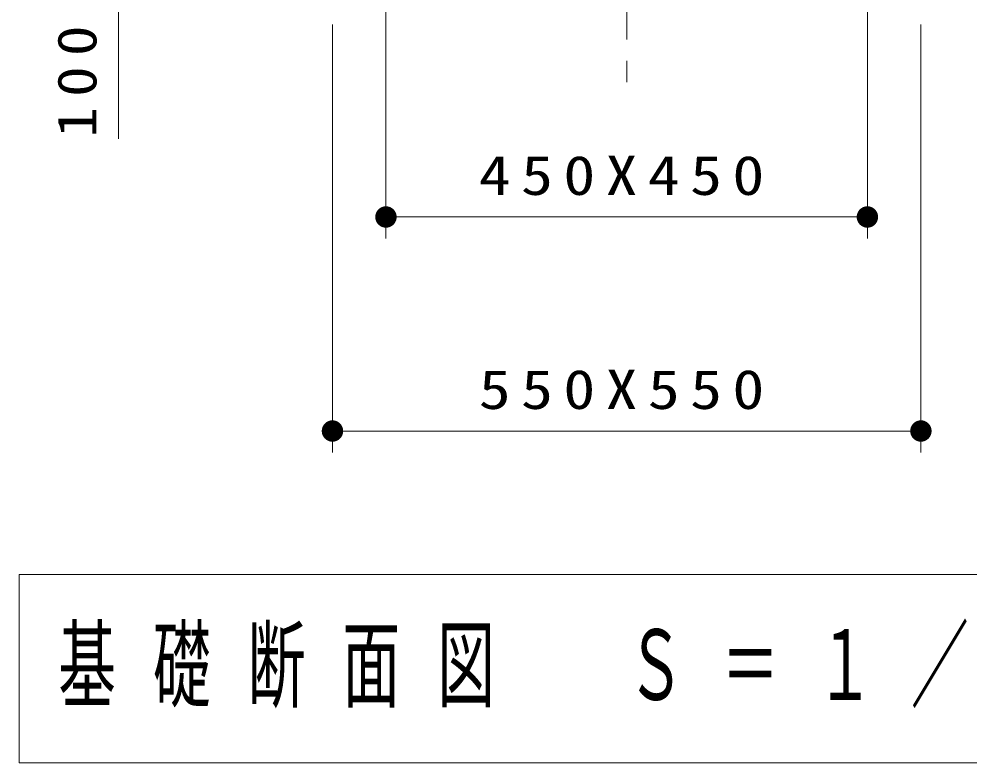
# Model space of a CAD drawing. Units: millimetres on the paper, with parts at other scales. Extents: x -385 to 0, y -5 to 267.
# Drawn here: x -212.66 to -168.26, y 150.98 to 185.74 of the extents above; entities that cross this region are included whole.
import ezdxf

# ---------------------------------------------------------------- set-up
doc = ezdxf.new("R2010")
doc.units = ezdxf.units.MM
doc.linetypes.add('USER2', pattern=[6, 3, -1, 1, -1])
doc.layers.add('LY_1', color=4, linetype='Continuous', lineweight=25)
doc.styles.add('ＭＳ ゴシック', font='')
doc.styles.get('ＭＳ ゴシック').set_extended_font_data('MS Gothic')

# ---------------------------------------------------------------- blocks, each defined once
blk = doc.blocks.new('filled_dot')
at = {"color": 0, "linetype": 'Continuous', "lineweight": -2, "const_width": 1.25}
blk.add_lwpolyline([(-0.625, 0, 1), (0.625, 0, 1)], format="xyb", close=True, dxfattribs=at)

msp = doc.modelspace()

# ---------------------------------------------------------------- linework, layer by layer
at = {"layer": 'LY_1', "color": 7, "linetype": 'USER2', "lineweight": 13}
msp.add_line((-184.261, 223.79), (-184.261, 182.475), dxfattribs=at)
at = {"layer": 'LY_1', "color": 7, "lineweight": 13}
for p, q in [((-195.511, 192.991), (-195.511, 175.491)), ((-173.011, 192.991), (-173.011, 175.491)), ((-208.011, 180.137), (-208.011, 191.491)), ((-198.011, 185.491), (-198.011, 165.491)), ((-170.511, 185.491), (-170.511, 165.491)), ((-173.011, 176.491), (-195.511, 176.491)), ((-170.511, 166.491), (-198.011, 166.491)), ((-212.661, 159.78), (-212.661, 150.98)), ((-155.861, 159.78), (-212.661, 159.78)), ((-212.661, 150.98), (-155.861, 150.98))]:
    msp.add_line(p, q, dxfattribs=at)

# ---------------------------------------------------------------- block references
at = {"layer": 'LY_1', "color": 7, "lineweight": 13, "xscale": 0.4, "yscale": 0.4}
for p in [(-195.511, 176.491), (-198.011, 166.491)]:
    msp.add_blockref('filled_dot', p, dxfattribs=at)
at = {"layer": 'LY_1', "color": 7, "lineweight": 13, "xscale": 0.4, "yscale": 0.4, "rotation": 180}
for p in [(-173.011, 176.491), (-170.511, 166.491)]:
    msp.add_blockref('filled_dot', p, dxfattribs=at)

# ---------------------------------------------------------------- texts
at = {"layer": 'LY_1', "color": 7, "insert": (-209.011, 183.054), "char_height": 1.833, "attachment_point": 8, "rotation": 90, "style": 'ＭＳ ゴシック'}
msp.add_mtext('\\T1.33;\\W1.15;100', dxfattribs=at)
at = {"layer": 'LY_1', "color": 7, "style": 'ＭＳ ゴシック'}
for s, insert, char_height, attachment_point in [('\\T1.32;\\W1.2;450X450', (-184.261, 177.491), 1.833, 8), ('\\T1.32;\\W1.2;550X550', (-184.261, 167.491), 1.833, 8), ('\\T1.64;\\W0.6;基礎断面図\u3000Ｓ＝１／２０', (-184.261, 155.38), 3.299, 5)]:
    msp.add_mtext(s, dxfattribs=dict(at, insert=insert, char_height=char_height, attachment_point=attachment_point))

doc.saveas('drawing.dxf')
